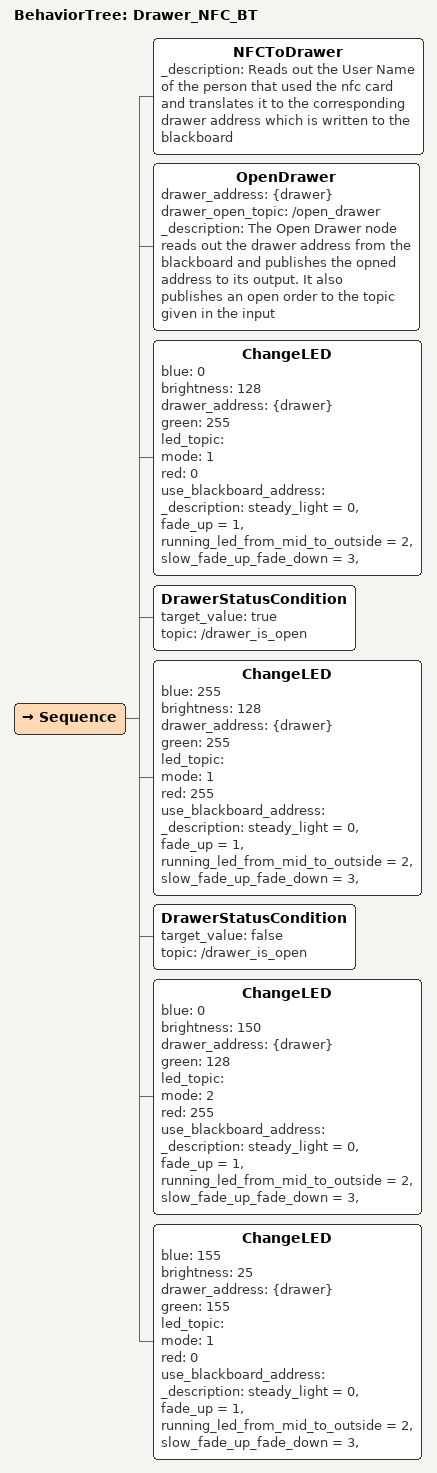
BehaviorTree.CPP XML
<?xml version="1.0" encoding="UTF-8"?>
<root BTCPP_format="4">
  <BehaviorTree ID="Drawer_NFC_BT">
    <Sequence>
      <NFCToDrawer _description="Reads out the User Name of the person that used the nfc card and translates it to the corresponding drawer address which is written to the blackboard"/>
      <OpenDrawer drawer_address="{drawer}"
                  drawer_open_topic="/open_drawer"
                  _description="The Open Drawer node reads out the drawer address from the blackboard and publishes the opned address to its output.
                It also publishes an open order to the topic given in the input"/>
      <ChangeLED blue="0"
                 brightness="128"
                 drawer_address="{drawer}"
                 green="255"
                 led_topic=""
                 mode="1"
                 red="0"
                 use_blackboard_address=""
                 _description="steady_light = 0,
                  fade_up = 1,
                  running_led_from_mid_to_outside = 2,
                  slow_fade_up_fade_down = 3,"/>
      <DrawerStatusCondition target_value="true"
                             topic="/drawer_is_open"/>
      <ChangeLED blue="255"
                 brightness="128"
                 drawer_address="{drawer}"
                 green="255"
                 led_topic=""
                 mode="1"
                 red="255"
                 use_blackboard_address=""
                 _description="steady_light = 0,
                  fade_up = 1,
                  running_led_from_mid_to_outside = 2,
                  slow_fade_up_fade_down = 3,"/>
      <DrawerStatusCondition target_value="false"
                             topic="/drawer_is_open"/>
      <ChangeLED blue="0"
                 brightness="150"
                 drawer_address="{drawer}"
                 green="128"
                 led_topic=""
                 mode="2"
                 red="255"
                 use_blackboard_address=""
                 _description="steady_light = 0,
                  fade_up = 1,
                  running_led_from_mid_to_outside = 2,
                  slow_fade_up_fade_down = 3,"/>
      <ChangeLED blue="155"
                 brightness="25"
                 drawer_address="{drawer}"
                 green="155"
                 led_topic=""
                 mode="1"
                 red="0"
                 use_blackboard_address=""
                 _description="steady_light = 0,
                  fade_up = 1,
                  running_led_from_mid_to_outside = 2,
                  slow_fade_up_fade_down = 3,"/>
    </Sequence>
  </BehaviorTree>

</root>
